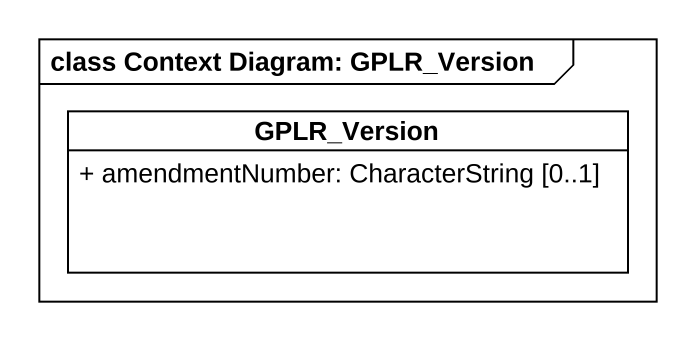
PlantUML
@startuml
mainframe class Context Diagram: GPLR_Version
hide circle
hide empty members
skinparam classAttributeIconSize 0
class GPLR_Version #FFFFFF {
  + amendmentNumber: CharacterString [0..1]
}
@enduml
